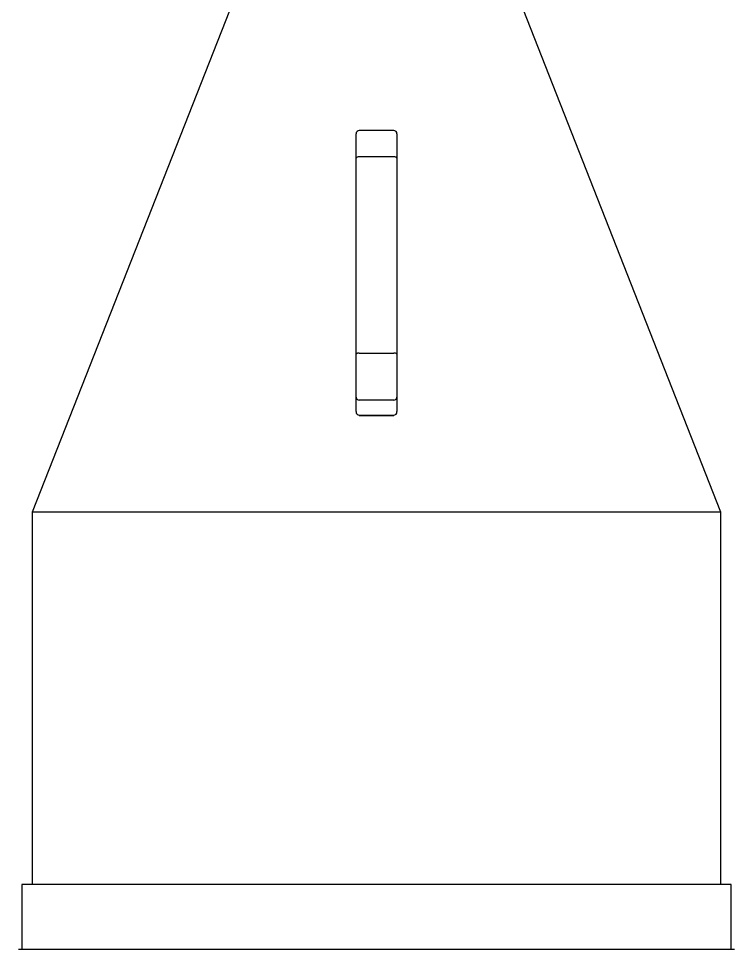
# Model space of a CAD drawing. Extents: x 4 to 195, y 4 to 106.
# Drawn here: x 42.4 to 55.51, y 29.62 to 46.66 of the extents above; entities that cross this region are included whole.
import ezdxf

# ---------------------------------------------------------------- set-up
doc = ezdxf.new("R2010")
doc.units = 0
doc.header["$LTSCALE"] = 0.5
doc.header["$MEASUREMENT"] = 0
doc.layers.get('0').update_dxf_attribs({"linetype": 'CONTINUOUS'})
doc.layers.add('RISER', color=7, linetype='CONTINUOUS')

# ---------------------------------------------------------------- blocks, each defined once
blk = doc.blocks.new('S4-05 (top)')
at = {"layer": 'RISER'}
for p, q in [((-2.616, -6.228), (-6.307, -15.622)), ((6.307, -15.622), (2.616, -6.228)), ((-0.375, -9.134), (-0.375, -8.689)), ((0.315, -8.629), (-0.315, -8.629)), ((0.375, -8.689), (0.375, -9.134)), ((-0.375, -12.729), (-0.375, -9.134)), ((0.315, -9.112), (-0.315, -9.112)), ((0.375, -9.134), (0.375, -12.729)), ((-0.375, -9.295), (-0.375, -9.279)), ((-0.375, -9.499), (-0.375, -9.295)), ((0.375, -9.279), (0.375, -9.295)), ((0.375, -9.295), (0.375, -9.499)), ((-0.375, -13.512), (-0.375, -12.729)), ((-0.315, -12.707), (0.315, -12.707)), ((0.375, -12.729), (0.375, -13.512)), ((-0.375, -13.78), (-0.375, -13.512)), ((0.315, -13.569), (-0.315, -13.569)), ((0.375, -13.512), (0.375, -13.78)), ((-0.315, -13.848), (-0.315, -13.846)), ((-0.315, -13.846), (0.315, -13.846)), ((-0.315, -13.848), (0.315, -13.848)), ((0.315, -13.848), (0.315, -13.846)), ((-6.307, -15.622), (-6.307, -22.44)), ((6.307, -15.622), (-6.307, -15.622)), ((6.307, -22.44), (6.307, -15.622)), ((-6.494, -22.44), (-6.494, -23.629)), ((6.494, -22.44), (-6.494, -22.44)), ((6.494, -23.629), (6.494, -22.44)), ((6.555, -23.629), (-6.555, -23.629))]:
    blk.add_line(p, q, dxfattribs=at)
at = {"layer": 'RISER', "flags": 128}
for points in [[(-0.315, -9.112), (-0.327, -9.112), (-0.338, -9.114), (-0.348, -9.116), (-0.357, -9.118), (-0.365, -9.122), (-0.37, -9.126), (-0.374, -9.13), (-0.375, -9.134)], [(0.375, -9.134), (0.374, -9.13), (0.37, -9.126), (0.365, -9.122), (0.357, -9.118), (0.348, -9.116), (0.338, -9.114), (0.327, -9.112), (0.315, -9.112)], [(-0.315, -12.707), (-0.327, -12.707), (-0.338, -12.708), (-0.348, -12.71), (-0.357, -12.713), (-0.365, -12.716), (-0.37, -12.72), (-0.374, -12.724), (-0.375, -12.729)], [(0.375, -12.729), (0.374, -12.724), (0.37, -12.72), (0.365, -12.716), (0.357, -12.713), (0.348, -12.71), (0.338, -12.708), (0.327, -12.707), (0.315, -12.707)]]:
    blk.add_lwpolyline(points, dxfattribs=at)
at = {"layer": 'RISER'}
for centre, radius, start, end in [((-0.315, -8.689), 0.06, 90, 180), ((0.315, -8.689), 0.06, 0, 90), ((-0.317, -13.51), 0.0585, 181.5186, 271.4439), ((0.316, -13.51), 0.0585, 268.5561, 358.4814)]:
    blk.add_arc(centre, radius, start, end, dxfattribs=at)
for centre, start_param, end_param in [((-0.315, -13.78), 1.570796, 3.141593), ((0.315, -13.78), 3.141593, 4.712389)]:
    blk.add_ellipse(centre, major_axis=(0, 0.0659), ratio=0.910848, start_param=start_param, end_param=end_param, dxfattribs=at)

msp = doc.modelspace()

# ---------------------------------------------------------------- block references
msp.add_blockref('S4-05 (top)', (48.956, 53.245))

doc.saveas('drawing.dxf')
